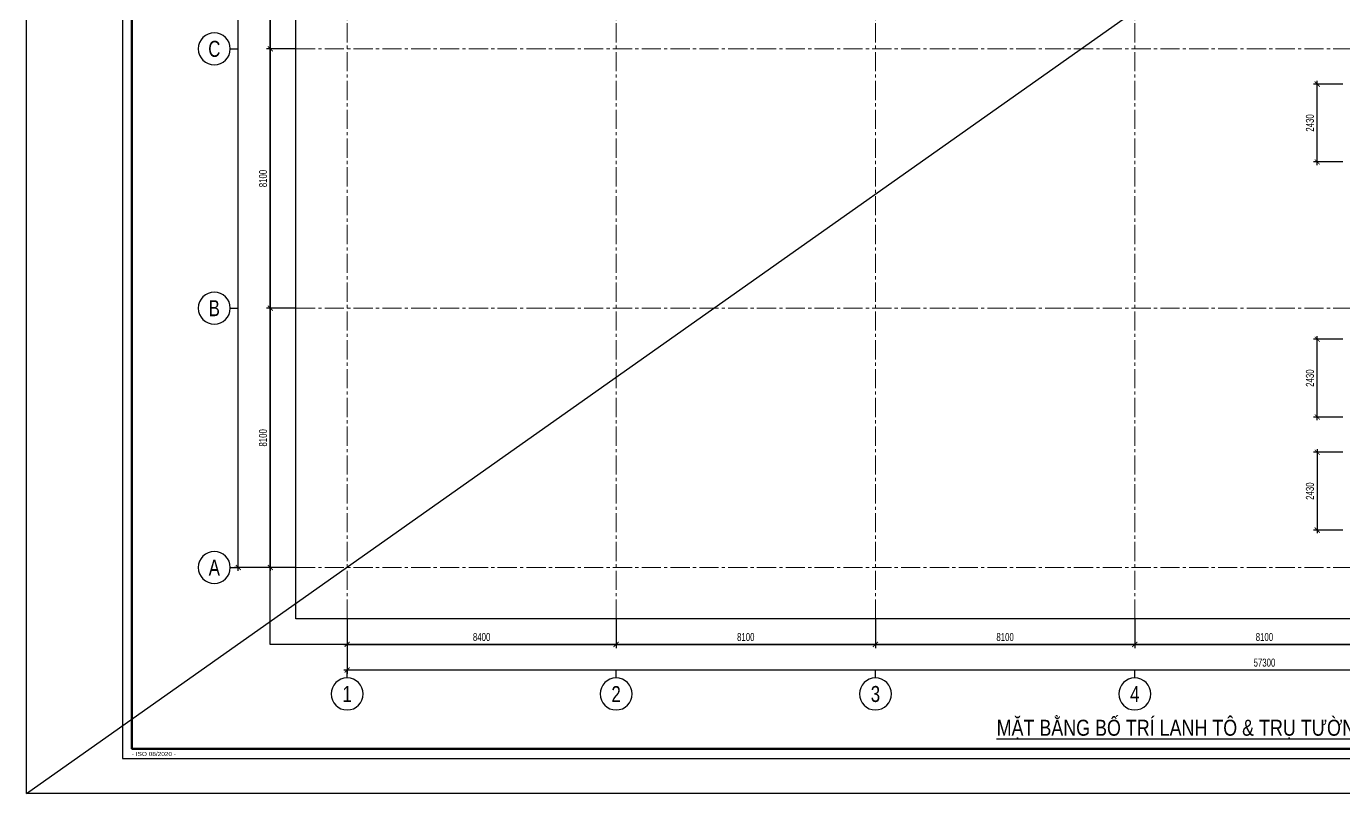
# Model space of a CAD drawing. Header units: millimetres. Extents: x 0 to 84100, y 0 to 158663.
# Drawn here: x 0 to 41145, y 39863 to 63829 of the extents above; entities that cross this region are included whole.
import ezdxf
from ezdxf.enums import TextEntityAlignment as Align

# ---------------------------------------------------------------- set-up
doc = ezdxf.new("R2010")
doc.units = ezdxf.units.MM
doc.header["$LTSCALE"] = 800
doc.header["$MEASUREMENT"] = 0
doc.linetypes.add('CENTER2', pattern=[1.125, 0.75, -0.125, 0.125, -0.125])
doc.layers.get('DEFPOINTS').update_dxf_attribs({"color": 87})
for name, color, linetype, lineweight in [('02.CDC.DIM', 1, 'Continuous', 20), ('CDC.01.AXIS', 160, 'CENTER2', 13), ('CDC.11.NOTE', 8, 'Continuous', 18)]:
    doc.layers.add(name, color=color, linetype=linetype, lineweight=lineweight)
for name, color, linetype in [('CDC -TEXT KHUNG', 7, 'Continuous'), ('CDC-KHUNGTEN', 9, 'Continuous'), ('CDC.02.DIM', 1, 'Continuous'), ('CDC.06.TEXT', 2, 'Continuous')]:
    doc.layers.add(name, color=color, linetype=linetype)
doc.layers.add('CDC.15.NOPLOT', color=87, linetype='Continuous', plot=False)
doc.layers.add('KCS_Plotter', color=11, linetype='Continuous', plot=False)
doc.styles.add('BIGTEXT', font='arial.ttf', dxfattribs={"width": 0.8})
doc.styles.add('KCS_BIGTEXT', font='arial.ttf', dxfattribs={"width": 0.7})
doc.styles.add('KCS_SMTEXT', font='arial.ttf', dxfattribs={"width": 0.7})
doc.styles.add('KT CDC', font='arial.ttf', dxfattribs={"width": 0.85})
doc.dimstyles.new('KCS_DIM100', dxfattribs={"dimscale": 100, "dimtxt": 2.5, "dimasz": 1.6, "dimexe": 1.2, "dimexo": 0, "dimgap": 1, "dimtad": 1, "dimdec": 0, "dimzin": 0, "dimdsep": 46, "dimtxsty": 'KCS_SMTEXT', "dimblk": 'ARCHTICK', "dimcen": 0, "dimdle": 1, "dimclrd": 1, "dimclre": 1, "dimclrt": 2, "dimadec": 0, "dimazin": 0, "dimtfac": 1, "dimtdec": 0, "dimtix": 1, "dimtmove": 2, "dimatfit": 3, "dimfxl": 1, "dimtolj": 1, "dimtzin": 0, "dimarcsym": 0})

# ---------------------------------------------------------------- blocks, each defined once
blk = doc.blocks.new('TRUC9-31')
at = {"layer": 'CDC.01.AXIS'}
for p, q in [((0, -1600), (0, 50200)), ((8400, -1600), (8400, 50200)), ((16500, -1600), (16500, 50200)), ((24600, -1600), (24600, 50200)), ((-1600, 16200), (58900, 16200)), ((-1600, 8100), (58900, 8100)), ((-1600, 0), (58900, 0))]:
    blk.add_line(p, q, dxfattribs=at)
blk = doc.blocks.new('_ArchTick')
at = {"color": 0, "linetype": 'ByBlock', "const_width": 0.15}
blk.add_lwpolyline([(-0.5, -0.5), (0.5, 0.5)], dxfattribs=at)
blk = doc.blocks.new('*D85')
at = {"layer": 'CDC.02.DIM', "color": 1, "lineweight": -2, "ltscale": 0.5, "transparency": 16777216}
for p, q in [((10021, 45326), (10021, 44406)), ((18421, 45326), (18421, 44406)), ((9921, 44526), (18521, 44526))]:
    blk.add_line(p, q, dxfattribs=at)
at = {"layer": 'DEFPOINTS', "color": 0, "ltscale": 0.5, "transparency": 16777216}
for p in [(10021, 45326), (18421, 45326), (18421, 44526)]:
    blk.add_point(p, dxfattribs=at)
at = {"layer": 'CDC.02.DIM', "color": 1, "lineweight": -2, "ltscale": 0.5, "transparency": 16777216, "xscale": 160, "yscale": 160, "zscale": 160, "rotation": 180}
blk.add_blockref('_ArchTick', (10021, 44526), dxfattribs=at)
at = {"layer": 'CDC.02.DIM', "color": 1, "lineweight": -2, "ltscale": 0.5, "transparency": 16777216, "xscale": 160, "yscale": 160, "zscale": 160}
blk.add_blockref('_ArchTick', (18421, 44526), dxfattribs=at)
at = {"layer": 'CDC.02.DIM', "color": 2, "ltscale": 0.5, "transparency": 16777216, "insert": (14221, 44754), "char_height": 250, "attachment_point": 5, "style": 'KCS_SMTEXT'}
blk.add_mtext('\\A1;8400', dxfattribs=at)
blk = doc.blocks.new('*D86')
at = {"layer": 'CDC.02.DIM', "color": 1, "lineweight": -2, "ltscale": 0.5, "transparency": 16777216}
for p, q in [((18421, 45326), (18421, 44406)), ((26521, 45326), (26521, 44406)), ((18321, 44526), (26621, 44526))]:
    blk.add_line(p, q, dxfattribs=at)
at = {"layer": 'DEFPOINTS', "color": 0, "ltscale": 0.5, "transparency": 16777216}
for p in [(18421, 45326), (26521, 45326), (26521, 44526)]:
    blk.add_point(p, dxfattribs=at)
at = {"layer": 'CDC.02.DIM', "color": 1, "lineweight": -2, "ltscale": 0.5, "transparency": 16777216, "xscale": 160, "yscale": 160, "zscale": 160, "rotation": 180}
blk.add_blockref('_ArchTick', (18421, 44526), dxfattribs=at)
at = {"layer": 'CDC.02.DIM', "color": 1, "lineweight": -2, "ltscale": 0.5, "transparency": 16777216, "xscale": 160, "yscale": 160, "zscale": 160}
blk.add_blockref('_ArchTick', (26521, 44526), dxfattribs=at)
at = {"layer": 'CDC.02.DIM', "color": 2, "ltscale": 0.5, "transparency": 16777216, "insert": (22471, 44754), "char_height": 250, "attachment_point": 5, "style": 'KCS_SMTEXT'}
blk.add_mtext('\\A1;8100', dxfattribs=at)
blk = doc.blocks.new('*D87')
at = {"layer": 'CDC.02.DIM', "color": 1, "lineweight": -2, "ltscale": 0.5, "transparency": 16777216}
for p, q in [((26521, 45326), (26521, 44406)), ((34621, 45326), (34621, 44406)), ((26421, 44526), (34721, 44526))]:
    blk.add_line(p, q, dxfattribs=at)
at = {"layer": 'DEFPOINTS', "color": 0, "ltscale": 0.5, "transparency": 16777216}
for p in [(26521, 45326), (34621, 45326), (34621, 44526)]:
    blk.add_point(p, dxfattribs=at)
at = {"layer": 'CDC.02.DIM', "color": 1, "lineweight": -2, "ltscale": 0.5, "transparency": 16777216, "xscale": 160, "yscale": 160, "zscale": 160, "rotation": 180}
blk.add_blockref('_ArchTick', (26521, 44526), dxfattribs=at)
at = {"layer": 'CDC.02.DIM', "color": 1, "lineweight": -2, "ltscale": 0.5, "transparency": 16777216, "xscale": 160, "yscale": 160, "zscale": 160}
blk.add_blockref('_ArchTick', (34621, 44526), dxfattribs=at)
at = {"layer": 'CDC.02.DIM', "color": 2, "ltscale": 0.5, "transparency": 16777216, "insert": (30571, 44754), "char_height": 250, "attachment_point": 5, "style": 'KCS_SMTEXT'}
blk.add_mtext('\\A1;8100', dxfattribs=at)
blk = doc.blocks.new('*D88')
at = {"layer": 'CDC.02.DIM', "color": 1, "lineweight": -2, "ltscale": 0.5, "transparency": 16777216}
for p, q in [((34621, 45326), (34621, 44406)), ((42721, 45326), (42721, 44406)), ((34521, 44526), (42821, 44526))]:
    blk.add_line(p, q, dxfattribs=at)
at = {"layer": 'DEFPOINTS', "color": 0, "ltscale": 0.5, "transparency": 16777216}
for p in [(34621, 45326), (42721, 45326), (42721, 44526)]:
    blk.add_point(p, dxfattribs=at)
at = {"layer": 'CDC.02.DIM', "color": 1, "lineweight": -2, "ltscale": 0.5, "transparency": 16777216, "xscale": 160, "yscale": 160, "zscale": 160, "rotation": 180}
blk.add_blockref('_ArchTick', (34621, 44526), dxfattribs=at)
at = {"layer": 'CDC.02.DIM', "color": 1, "lineweight": -2, "ltscale": 0.5, "transparency": 16777216, "xscale": 160, "yscale": 160, "zscale": 160}
blk.add_blockref('_ArchTick', (42721, 44526), dxfattribs=at)
at = {"layer": 'CDC.02.DIM', "color": 2, "ltscale": 0.5, "transparency": 16777216, "insert": (38671, 44754), "char_height": 250, "attachment_point": 5, "style": 'KCS_SMTEXT'}
blk.add_mtext('\\A1;8100', dxfattribs=at)
blk = doc.blocks.new('*D92')
at = {"layer": 'CDC.02.DIM', "color": 1, "lineweight": -2, "ltscale": 0.5, "transparency": 16777216}
for p, q in [((8421, 55026), (7501, 55026)), ((7621, 46826), (7621, 55126)), ((8421, 46926), (7501, 46926))]:
    blk.add_line(p, q, dxfattribs=at)
at = {"layer": 'DEFPOINTS', "color": 0, "ltscale": 0.5, "transparency": 16777216}
for p in [(7621, 55026), (8421, 55026), (8421, 46926)]:
    blk.add_point(p, dxfattribs=at)
at = {"layer": 'CDC.02.DIM', "color": 1, "lineweight": -2, "ltscale": 0.5, "transparency": 16777216, "xscale": 160, "yscale": 160, "zscale": 160}
for p, rotation in [((7621, 55026), 90), ((7621, 46926), 270)]:
    blk.add_blockref('_ArchTick', p, dxfattribs=dict(at, rotation=rotation))
at = {"layer": 'CDC.02.DIM', "color": 2, "ltscale": 0.5, "transparency": 16777216, "insert": (7393, 50976), "char_height": 250, "attachment_point": 5, "rotation": 90, "style": 'KCS_SMTEXT'}
blk.add_mtext('\\A1;8100', dxfattribs=at)
blk = doc.blocks.new('*D93')
at = {"layer": 'CDC.02.DIM', "color": 1, "lineweight": -2, "ltscale": 0.5, "transparency": 16777216}
for p, q in [((8421, 63126), (7501, 63126)), ((7621, 54926), (7621, 63226)), ((8421, 55026), (7501, 55026))]:
    blk.add_line(p, q, dxfattribs=at)
at = {"layer": 'DEFPOINTS', "color": 0, "ltscale": 0.5, "transparency": 16777216}
for p in [(7621, 63126), (8421, 63126), (8421, 55026)]:
    blk.add_point(p, dxfattribs=at)
at = {"layer": 'CDC.02.DIM', "color": 1, "lineweight": -2, "ltscale": 0.5, "transparency": 16777216, "xscale": 160, "yscale": 160, "zscale": 160}
for p, rotation in [((7621, 63126), 90), ((7621, 55026), 270)]:
    blk.add_blockref('_ArchTick', p, dxfattribs=dict(at, rotation=rotation))
at = {"layer": 'CDC.02.DIM', "color": 2, "ltscale": 0.5, "transparency": 16777216, "insert": (7393, 59076), "char_height": 250, "attachment_point": 5, "rotation": 90, "style": 'KCS_SMTEXT'}
blk.add_mtext('\\A1;8100', dxfattribs=at)
blk = doc.blocks.new('*D94')
at = {"layer": 'CDC.02.DIM', "color": 1, "lineweight": -2, "ltscale": 0.5, "transparency": 16777216}
for p, q in [((8421, 71226), (7501, 71226)), ((7621, 63026), (7621, 71326)), ((8421, 63126), (7501, 63126))]:
    blk.add_line(p, q, dxfattribs=at)
at = {"layer": 'DEFPOINTS', "color": 0, "ltscale": 0.5, "transparency": 16777216}
for p in [(7621, 71226), (8421, 71226), (8421, 63126)]:
    blk.add_point(p, dxfattribs=at)
at = {"layer": 'CDC.02.DIM', "color": 1, "lineweight": -2, "ltscale": 0.5, "transparency": 16777216, "xscale": 160, "yscale": 160, "zscale": 160}
for p, rotation in [((7621, 71226), 90), ((7621, 63126), 270)]:
    blk.add_blockref('_ArchTick', p, dxfattribs=dict(at, rotation=rotation))
at = {"layer": 'CDC.02.DIM', "color": 2, "ltscale": 0.5, "transparency": 16777216, "insert": (7393, 67176), "char_height": 250, "attachment_point": 5, "rotation": 90, "style": 'KCS_SMTEXT'}
blk.add_mtext('\\A1;8100', dxfattribs=at)
blk = doc.blocks.new('*D99')
at = {"layer": 'CDC.02.DIM', "color": 1, "lineweight": -2, "ltscale": 0.5, "transparency": 16777216}
for p, q in [((8421, 95526), (6501, 95526)), ((6621, 46826), (6621, 95626)), ((8421, 46926), (6501, 46926))]:
    blk.add_line(p, q, dxfattribs=at)
at = {"layer": 'DEFPOINTS', "color": 0, "ltscale": 0.5, "transparency": 16777216}
for p in [(6621, 95526), (8421, 95526), (8421, 46926)]:
    blk.add_point(p, dxfattribs=at)
at = {"layer": 'CDC.02.DIM', "color": 1, "lineweight": -2, "ltscale": 0.5, "transparency": 16777216, "xscale": 160, "yscale": 160, "zscale": 160}
for p, rotation in [((6621, 95526), 90), ((6621, 46926), 270)]:
    blk.add_blockref('_ArchTick', p, dxfattribs=dict(at, rotation=rotation))
at = {"layer": 'CDC.02.DIM', "color": 2, "ltscale": 0.5, "transparency": 16777216, "insert": (6393, 70226), "char_height": 250, "attachment_point": 5, "rotation": 90, "style": 'KCS_SMTEXT'}
blk.add_mtext('\\A1;48600', dxfattribs=at)
blk = doc.blocks.new('*D100')
at = {"layer": 'CDC.02.DIM', "color": 1, "lineweight": -2, "ltscale": 0.5, "transparency": 16777216}
for p, q in [((10021, 45326), (10021, 43606)), ((67321, 45326), (67321, 43606)), ((9921, 43726), (67421, 43726))]:
    blk.add_line(p, q, dxfattribs=at)
at = {"layer": 'DEFPOINTS', "color": 0, "ltscale": 0.5, "transparency": 16777216}
for p in [(10021, 45326), (67321, 45326), (67321, 43726)]:
    blk.add_point(p, dxfattribs=at)
at = {"layer": 'CDC.02.DIM', "color": 1, "lineweight": -2, "ltscale": 0.5, "transparency": 16777216, "xscale": 160, "yscale": 160, "zscale": 160, "rotation": 180}
blk.add_blockref('_ArchTick', (10021, 43726), dxfattribs=at)
at = {"layer": 'CDC.02.DIM', "color": 1, "lineweight": -2, "ltscale": 0.5, "transparency": 16777216, "xscale": 160, "yscale": 160, "zscale": 160}
blk.add_blockref('_ArchTick', (67321, 43726), dxfattribs=at)
at = {"layer": 'CDC.02.DIM', "color": 2, "ltscale": 0.5, "transparency": 16777216, "insert": (38671, 43954), "char_height": 250, "attachment_point": 5, "style": 'KCS_SMTEXT'}
blk.add_mtext('\\A1;57300', dxfattribs=at)
blk = doc.blocks.new('*D200')
at = {"layer": 'CDC.02.DIM', "color": 1, "lineweight": -2, "ltscale": 0.5, "transparency": 16777216}
for p, q in [((41121, 54056), (40201, 54056)), ((40321, 51526), (40321, 54156)), ((41121, 51626), (40201, 51626))]:
    blk.add_line(p, q, dxfattribs=at)
at = {"layer": 'DEFPOINTS', "color": 0, "ltscale": 0.5, "transparency": 16777216}
for p in [(40321, 54056), (41121, 54056), (41121, 51626)]:
    blk.add_point(p, dxfattribs=at)
at = {"layer": 'CDC.02.DIM', "color": 1, "lineweight": -2, "ltscale": 0.5, "transparency": 16777216, "xscale": 160, "yscale": 160, "zscale": 160}
for p, rotation in [((40321, 54056), 90), ((40321, 51626), 270)]:
    blk.add_blockref('_ArchTick', p, dxfattribs=dict(at, rotation=rotation))
at = {"layer": 'CDC.02.DIM', "color": 2, "ltscale": 0.5, "transparency": 16777216, "insert": (40093, 52841), "char_height": 250, "attachment_point": 5, "rotation": 90, "style": 'KCS_SMTEXT'}
blk.add_mtext('\\A1;2430', dxfattribs=at)
blk = doc.blocks.new('*D201')
at = {"layer": 'CDC.02.DIM', "color": 1, "lineweight": -2, "ltscale": 0.5, "transparency": 16777216}
for p, q in [((40321, 50626), (40321, 47996)), ((41121, 50526), (40201, 50526)), ((41121, 48096), (40201, 48096))]:
    blk.add_line(p, q, dxfattribs=at)
at = {"layer": 'DEFPOINTS', "color": 0, "ltscale": 0.5, "transparency": 16777216}
for p in [(41121, 50526), (40321, 48096), (41121, 48096)]:
    blk.add_point(p, dxfattribs=at)
at = {"layer": 'CDC.02.DIM', "color": 1, "lineweight": -2, "ltscale": 0.5, "transparency": 16777216, "xscale": 160, "yscale": 160, "zscale": 160}
for p, rotation in [((40321, 50526), 90), ((40321, 48096), 270)]:
    blk.add_blockref('_ArchTick', p, dxfattribs=dict(at, rotation=rotation))
at = {"layer": 'CDC.02.DIM', "color": 2, "ltscale": 0.5, "transparency": 16777216, "insert": (40093, 49311), "char_height": 250, "attachment_point": 5, "rotation": 90, "style": 'KCS_SMTEXT'}
blk.add_mtext('\\A1;2430', dxfattribs=at)
blk = doc.blocks.new('*D202')
at = {"layer": 'CDC.02.DIM', "color": 1, "lineweight": -2, "ltscale": 0.5, "transparency": 16777216}
for p, q in [((41121, 62026), (40201, 62026)), ((40321, 59496), (40321, 62126)), ((41121, 59596), (40201, 59596))]:
    blk.add_line(p, q, dxfattribs=at)
at = {"layer": 'DEFPOINTS', "color": 0, "ltscale": 0.5, "transparency": 16777216}
for p in [(40321, 62026), (41121, 62026), (41121, 59596)]:
    blk.add_point(p, dxfattribs=at)
at = {"layer": 'CDC.02.DIM', "color": 1, "lineweight": -2, "ltscale": 0.5, "transparency": 16777216, "xscale": 160, "yscale": 160, "zscale": 160}
for p, rotation in [((40321, 62026), 90), ((40321, 59596), 270)]:
    blk.add_blockref('_ArchTick', p, dxfattribs=dict(at, rotation=rotation))
at = {"layer": 'CDC.02.DIM', "color": 2, "ltscale": 0.5, "transparency": 16777216, "insert": (40093, 60811), "char_height": 250, "attachment_point": 5, "rotation": 90, "style": 'KCS_SMTEXT'}
blk.add_mtext('\\A1;2430', dxfattribs=at)
blk = doc.blocks.new('_Axis name')
at = {"layer": 'CDC.02.DIM'}
blk.add_line((0, 2.5), (0, 0), dxfattribs=at)
blk.add_circle((0, 7.5), 5, dxfattribs=at)
at = {"layer": 'CDC.02.DIM', "style": 'BIGTEXT', "width": 0.75}
blk.add_attdef('.', text='', height=5, dxfattribs=at).set_placement((0, 7.5), align=Align.MIDDLE)
blk = doc.blocks.new('Khung tên chuẩn')
at = {"layer": 'CDC-KHUNGTEN', "color": 8}
blk.add_lwpolyline([(75096, 1100), (83000, 1100), (83000, 58300), (3000, 58300), (3000, 1100), (75096, 1100)], dxfattribs=at)
at = {"layer": 'CDC-KHUNGTEN', "color": 255, "lineweight": 60}
blk.add_lwpolyline([(74900, 1400), (74900, 58000), (3300, 58000), (3300, 1400), (74900, 1400)], close=True, dxfattribs=at)
at = {"layer": 'DEFPOINTS', "color": 1, "ltscale": 0.2}
blk.add_lwpolyline([(0, 0), (0, 59400), (84100, 59400), (84100, 0), (0, 0)], close=True, dxfattribs=at)
at = {"layer": 'CDC -TEXT KHUNG', "color": 6, "style": 'KT CDC', "width": 1.15}
blk.add_text('- ISO 08/2020 -', height=125.69, dxfattribs=at).set_placement((3294, 1177))

msp = doc.modelspace()

# ---------------------------------------------------------------- linework, layer by layer
at = {"layer": 'CDC.15.NOPLOT'}
for points in [[(7620.7, 97926.1), (69720.7, 97926.1), (69720.7, 44526.1), (7620.7, 44526.1)], [(8420.7, 97126.1), (68920.7, 97126.1), (68920.7, 45326.1), (8420.7, 45326.1)]]:
    msp.add_lwpolyline(points, close=True, dxfattribs=at)
at = {"layer": 'KCS_Plotter'}
msp.add_line((0, 39862.9), (84100, 99262.9), dxfattribs=at)

# ---------------------------------------------------------------- block references
msp.add_blockref('Khung tên chuẩn', (0, 39862.9))
at = {"layer": '02.CDC.DIM'}
ref = msp.add_blockref('_Axis name', (6620.7, 63126.1), dxfattribs=dict(at, xscale=-100, yscale=100, zscale=100, rotation=90))
ref.add_attrib('.', 'C', dxfattribs={"layer": 'CDC.02.DIM', "height": 500, "style": 'BIGTEXT', "width": 0.75}).set_placement((5870.7, 63126.1), align=Align.MIDDLE)
ref = msp.add_blockref('_Axis name', (6620.7, 55026.1), dxfattribs=dict(at, xscale=-100, yscale=100, zscale=100, rotation=90))
ref.add_attrib('.', 'B', dxfattribs={"layer": 'CDC.02.DIM', "height": 500, "style": 'BIGTEXT', "width": 0.75}).set_placement((5870.7, 55026.1), align=Align.MIDDLE)
ref = msp.add_blockref('_Axis name', (6620.7, 46926.1), dxfattribs=dict(at, xscale=-100, yscale=100, zscale=100, rotation=90))
ref.add_attrib('.', 'A', dxfattribs={"layer": 'CDC.02.DIM', "height": 500, "style": 'BIGTEXT', "width": 0.75}).set_placement((5870.7, 46926.1), align=Align.MIDDLE)
ref = msp.add_blockref('_Axis name', (10020.7, 43726.1), dxfattribs=dict(at, xscale=-100, yscale=100, zscale=100, rotation=180))
ref.add_attrib('.', '1', dxfattribs={"layer": 'CDC.02.DIM', "height": 500, "style": 'BIGTEXT', "width": 0.75}).set_placement((10020.7, 42976.1), align=Align.MIDDLE)
ref = msp.add_blockref('_Axis name', (18420.7, 43726.1), dxfattribs=dict(at, xscale=-100, yscale=100, zscale=100, rotation=180))
ref.add_attrib('.', '2', dxfattribs={"layer": 'CDC.02.DIM', "height": 500, "style": 'BIGTEXT', "width": 0.75}).set_placement((18420.7, 42976.1), align=Align.MIDDLE)
ref = msp.add_blockref('_Axis name', (26520.7, 43726.1), dxfattribs=dict(at, xscale=-100, yscale=100, zscale=100, rotation=180))
ref.add_attrib('.', '3', dxfattribs={"layer": 'CDC.02.DIM', "height": 500, "style": 'BIGTEXT', "width": 0.75}).set_placement((26520.7, 42976.1), align=Align.MIDDLE)
ref = msp.add_blockref('_Axis name', (34620.7, 43726.1), dxfattribs=dict(at, xscale=-100, yscale=100, zscale=100, rotation=180))
ref.add_attrib('.', '4', dxfattribs={"layer": 'CDC.02.DIM', "height": 500, "style": 'BIGTEXT', "width": 0.75}).set_placement((34620.7, 42976.1), align=Align.MIDDLE)
at = {"layer": 'CDC.11.NOTE'}
msp.add_blockref('TRUC9-31', (10020.7, 46926.1), dxfattribs=at)

# ---------------------------------------------------------------- texts
at = {"layer": 'CDC.06.TEXT', "color": 4, "style": 'KCS_BIGTEXT', "width": 0.8}
msp.add_text('%%UMẶT BẰNG BỐ TRÍ LANH TÔ & TRỤ TƯỜNG TẦNG 9-24 & 26-31', height=500, dxfattribs=at).set_placement((38670.7, 41671.6), align=Align.CENTER)

# ---------------------------------------------------------------- dimensions: what is measured, and where the dimension line sits
at = {"layer": 'CDC.02.DIM', "ltscale": 0.5}
dim = msp.add_linear_dim(base=(6620.7, 95526.1), p1=(8420.7, 46926.1), p2=(8420.7, 95526.1), angle=90, dimstyle='KCS_DIM100', dxfattribs=at)
dim.commit()
dim.dimension.update_dxf_attribs({"geometry": '*D99', "text_midpoint": (6393, 70226.1), "dimtype": 160})
for base, p1, p2, angle, picture, middle in [((7620.7, 71226.1), (8420.7, 63126.1), (8420.7, 71226.1), 90, '*D94', (7393, 67176.1)), ((7620.7, 63126.1), (8420.7, 55026.1), (8420.7, 63126.1), 90, '*D93', (7393, 59076.1)), ((40320.7, 62026.1), (41120.7, 59596.1), (41120.7, 62026.1), 90, '*D202', (40092.9, 60811.1)), ((7620.7, 55026.1), (8420.7, 46926.1), (8420.7, 55026.1), 90, '*D92', (7393, 50976.1)), ((40320.7, 54056.1), (41120.7, 51626.1), (41120.7, 54056.1), 90, '*D200', (40092.9, 52841.1)), ((40320.7, 48096.1), (41120.7, 50526.1), (41120.7, 48096.1), 270, '*D201', (40092.9, 49311.1))]:
    dim = msp.add_linear_dim(base=base, p1=p1, p2=p2, angle=angle, dimstyle='KCS_DIM100', dxfattribs=at)
    dim.commit()
    dim.dimension.update_dxf_attribs({"geometry": picture, "text_midpoint": middle})
for base, p1, p2, picture, middle in [((18420.7, 44526.1), (10020.7, 45326.1), (18420.7, 45326.1), '*D85', (14220.7, 44753.8)), ((67320.7, 43726.1), (10020.7, 45326.1), (67320.7, 45326.1), '*D100', (38670.7, 43953.9)), ((26520.7, 44526.1), (18420.7, 45326.1), (26520.7, 45326.1), '*D86', (22470.7, 44753.8)), ((34620.7, 44526.1), (26520.7, 45326.1), (34620.7, 45326.1), '*D87', (30570.7, 44753.8)), ((42720.7, 44526.1), (34620.7, 45326.1), (42720.7, 45326.1), '*D88', (38670.7, 44753.8))]:
    dim = msp.add_linear_dim(base=base, p1=p1, p2=p2, dimstyle='KCS_DIM100', dxfattribs=at)
    dim.commit()
    dim.dimension.update_dxf_attribs({"geometry": picture, "text_midpoint": middle})

doc.saveas('drawing.dxf')
